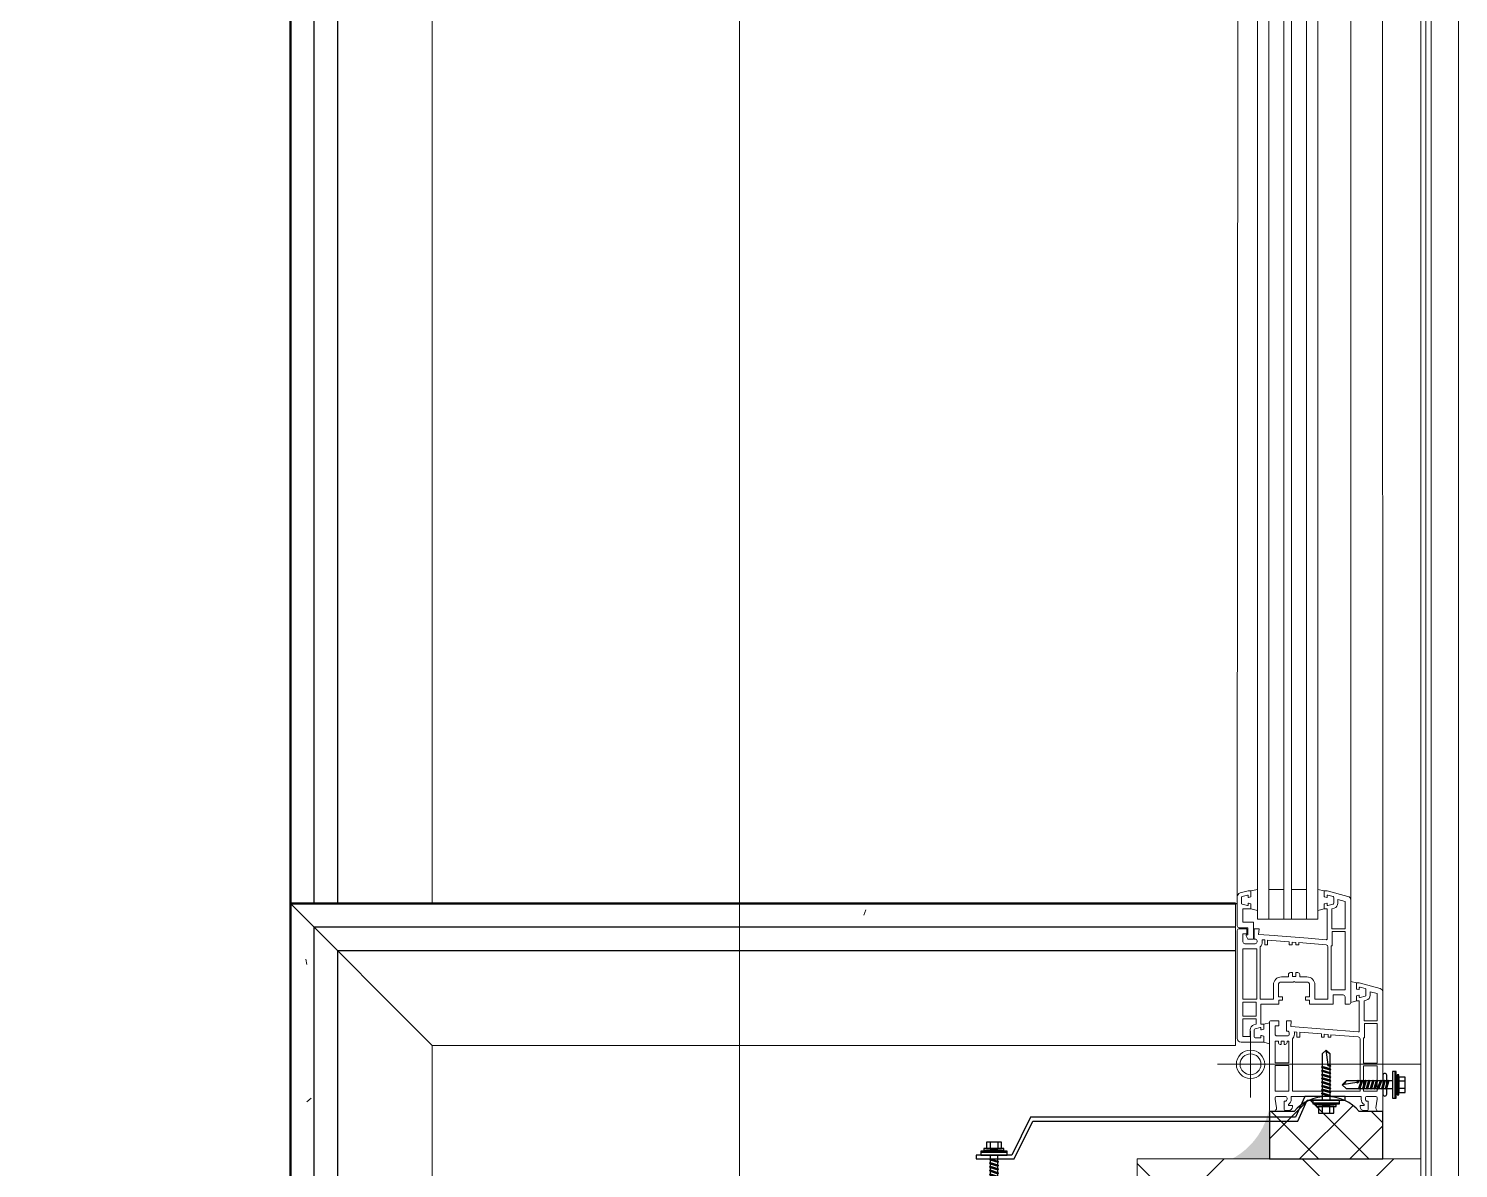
# Model space of a CAD drawing. Header units: metres. Extents: x -7665 to -5405, y -4871 to -3608.
# Drawn here: x -5483.862 to -5483.106, y -4859.287 to -4858.684 of the extents above; entities that cross this region are included whole.
import ezdxf

# ---------------------------------------------------------------- set-up
doc = ezdxf.new("R2010")
doc.units = ezdxf.units.M
doc.linetypes.add('Xref_level ST-8$0$DASHDOT', pattern=[25.4, 12.7, -6.35, 0, -6.35])
doc.layers.add('_5-1_Площадь помещений', color=2, linetype='Continuous', lineweight=30, plot=False)
for name, color, linetype in [('A-Wall', 113, 'Continuous'), ('A-WALL-PATT', 181, 'Continuous'), ('HAUPTPROFIL', 7, 'Continuous'), ('S-METL', 7, 'Continuous'), ('Стены ГКЛ (графика)', 7, 'Continuous')]:
    doc.layers.add(name, color=color, linetype=linetype)
for name, color, linetype, lineweight in [('S-WALL-PATT', 7, 'Continuous', 0), ('Выноски', 7, 'Continuous', 15), ('Обобщенные модели', 7, 'Continuous', 18), ('ОСИ', 250, 'Xref_level ST-8$0$DASHDOT', 5), ('Цоколь', 252, 'Continuous', 18)]:
    doc.layers.add(name, color=color, linetype=linetype, lineweight=lineweight)
doc.layers.add('ГКЛ (контур)', color=255, linetype='Continuous', plot=False)
doc.layers.add('ГКЛ Откосы (контур)', color=7, linetype='Continuous', plot=False)
doc.layers.add('Окна', color=7, linetype='Continuous', lineweight=9, true_color=0x0080c0)
pattern_1 = [(0, (12, 6), (3, 300), [3, -300]), (10, (108, 12), (-49.14003004104248, 295.9632704366632), [2.999999999999999, -299.9999999999998]), (20, (54, 78), (-99.78696513534288, 282.9338466657496), [3, -300]), (29.99999999999999, (120, 126), (-147.4019237886467, 261.3076211353316), [3, -300]), (40, (42.00000000000001, 144), (-190.5381495766049, 231.741695764753), [2.999999999999999, -299.9999999999998]), (49.99999999999999, (66, 216), (-227.8849701066338, 195.1344162353187), [3, -300]), (59.99999999999999, (24, 270), (-258.3076211353316, 152.5980762113534), [3, -300]), (70, (120, 264), (-280.8817258057955, 105.4251208600584), [2.999999999999999, -299.9999999999998]), (80, (192, 276), (-294.9213813706616, 55.04887655911575), [2.999999999999999, -299.9999999999998]), (90, (228, 204), (-300, 3.000000000000018), [3, -300]), (99.99999999999997, (288, 198), (-295.9632704366632, -49.14003004104247), [3, -299.9999999999999]), (110, (288, 90), (-282.9338466657496, -99.78696513534288), [3, -300]), (120, (234, 54), (-261.3076211353316, -147.4019237886466), [2.999999999999999, -299.9999999999998]), (130, (150, 72), (-231.741695764753, -190.5381495766049), [3, -300]), (140, (204, 126), (-195.1344162353188, -227.8849701066338), [3, -300]), (150, (150, 180), (-152.5980762113533, -258.3076211353316), [3, -300]), (160.0000000000001, (276, 12), (-105.4251208600585, -280.8817258057954), [3, -300])]

# ---------------------------------------------------------------- blocks, each defined once
blk = doc.blocks.new('*U57')
at = {"layer": 'S-WALL-PATT', "lineweight": 0, "true_color": 0x636466}
h = blk.add_hatch(dxfattribs=at)
h.set_pattern_fill('ANSI37', color=251, scale=20)
h.set_pattern_definition([(45, (0, 0), (-44.90128060534577, 44.90128060534577), []), (135, (0, 0), (-44.90128060534577, -44.90128060534576), [])])
h.paths.add_polyline_path([(-150, 0), (0, 1.4210854715202e-14), (0, 590), (-150, 590)])
at = {"color": 0}
blk.add_lwpolyline([(-150, 0), (0, 0), (0, 590), (-150, 590)], close=True, dxfattribs=at)
blk = doc.blocks.new('29-4.8-drill')
at = {"color": 0, "ltscale": 100}
for p, q in [((-6.80000000000291, 4), (-3.400000000001455, 4)), ((-6.80000000000291, -4), (-6.80000000000291, 4)), ((-6.80000000000291, 2), (-3.400000000001455, 2)), ((-3.400000000001455, 5.25), (-2.5, 5.25)), ((-3.400000000001455, -5.25), (-3.400000000001455, 5.25)), ((-3.400000000001455, 4), (-3.400000000001455, -4)), ((-2.5, 5.25), (-2.5, -5.25)), ((-2.5, -2.049999999995634), (-2.5, 2.05000000000291)), ((-2.5, 2.05000000000291), (-2, 2.05000000000291)), ((-2, 7), (-1.5, 7)), ((-2, -7), (-2, 7)), ((-1.5, 7), (-1.5, -7)), ((-1.5, 7), (0, 7)), ((-1.5, -7), (-1.5, 7)), ((0, 7), (0, -7)), ((0, 2.049999999995634), (1.863843876330066, 2.05000000000291)), ((2.21384387632861, 2.400000000001455), (1.863843876330066, 2.05000000000291)), ((1.863843876330066, 2.05000000000291), (3.150000000037835, -2.049999999995634)), ((2.213843876321334, 2.400000000001455), (3.5, -2.400000000001455)), ((2.213843876314058, 2.400000000001455), (2.563843876312603, 2.05000000000291)), ((2.563843876312603, 2.05000000000291), (3.863843876330066, 2.05000000000291)), ((2.563843876312603, 2.05000000000291), (3.850000000013097, -2.049999999988358)), ((4.21384387632861, 2.400000000001455), (3.863843876330066, 2.05000000000291)), ((3.863843876330066, 2.05000000000291), (5.150000000037835, -2.049999999995634)), ((4.213843876321334, 2.400000000001455), (5.5, -2.400000000001455)), ((4.213843876314058, 2.400000000001455), (4.563843876312603, 2.05000000000291)), ((4.563843876312603, 2.05000000000291), (5.863843876330066, 2.05000000000291)), ((4.563843876312603, 2.05000000000291), (5.850000000013097, -2.049999999988358)), ((6.21384387632861, 2.400000000001455), (5.863843876330066, 2.05000000000291)), ((5.863843876330066, 2.05000000000291), (7.150000000037835, -2.049999999995634)), ((6.213843876321334, 2.400000000001455), (7.5, -2.400000000001455)), ((6.213843876314058, 2.400000000001455), (6.563843876312603, 2.05000000000291)), ((6.563843876312603, 2.05000000000291), (7.863843876330066, 2.05000000000291)), ((6.563843876312603, 2.05000000000291), (7.850000000013097, -2.049999999988358)), ((8.21384387632861, 2.400000000001455), (7.863843876330066, 2.05000000000291)), ((7.863843876330066, 2.05000000000291), (9.150000000037835, -2.049999999995634)), ((8.213843876321334, 2.400000000001455), (9.5, -2.400000000001455)), ((8.213843876314058, 2.400000000001455), (8.563843876312603, 2.05000000000291)), ((8.563843876312603, 2.05000000000291), (9.863843876330066, 2.05000000000291)), ((8.563843876312603, 2.05000000000291), (9.850000000013097, -2.049999999988358)), ((10.21384387632861, 2.400000000001455), (9.863843876330066, 2.05000000000291)), ((9.863843876330066, 2.05000000000291), (11.15000000003783, -2.049999999995634)), ((10.21384387632133, 2.400000000001455), (11.5, -2.400000000001455)), ((10.21384387631406, 2.400000000001455), (10.5638438763126, 2.05000000000291)), ((10.5638438763126, 2.05000000000291), (11.86384387633007, 2.05000000000291)), ((10.5638438763126, 2.05000000000291), (11.8500000000131, -2.049999999988358)), ((12.21384387632861, 2.400000000001455), (11.86384387633007, 2.05000000000291)), ((11.86384387633007, 2.05000000000291), (13.15000000003783, -2.049999999995634)), ((12.21384387632133, 2.400000000001455), (13.5, -2.400000000001455)), ((12.21384387631406, 2.400000000001455), (12.5638438763126, 2.05000000000291)), ((12.5638438763126, 2.05000000000291), (13.86384387633007, 2.05000000000291)), ((12.5638438763126, 2.05000000000291), (13.8500000000131, -2.049999999988358)), ((14.21384387632861, 2.400000000001455), (13.86384387633007, 2.05000000000291)), ((13.86384387633007, 2.05000000000291), (15.15000000003783, -2.049999999995634)), ((14.21384387632133, 2.400000000001455), (15.5, -2.400000000001455)), ((14.21384387631406, 2.400000000001455), (14.5638438763126, 2.05000000000291)), ((14.5638438763126, 2.05000000000291), (15.86384387633007, 2.05000000000291)), ((14.5638438763126, 2.05000000000291), (15.8500000000131, -2.049999999988358)), ((16.21384387632861, 2.400000000001455), (15.86384387633007, 2.05000000000291)), ((15.86384387633007, 2.05000000000291), (17.15000000003783, -2.049999999995634)), ((16.21384387632133, 2.400000000001455), (17.5, -2.400000000001455)), ((16.21384387631406, 2.400000000001455), (16.5638438763126, 2.05000000000291)), ((16.5638438763126, 2.05000000000291), (17.86384387633007, 2.05000000000291)), ((16.5638438763126, 2.05000000000291), (17.8500000000131, -2.049999999988358)), ((18.21384387632861, 2.400000000001455), (17.86384387633007, 2.05000000000291)), ((17.86384387633007, 2.05000000000291), (18.15347677590034, 1.126710154894681)), ((18.50347677589161, 0.7767101549034123), (18.15347677589307, 1.126710154901957)), ((18.21384387632133, 2.400000000001455), (18.61809201786673, 0.8913253968930803)), ((18.21384387631406, 2.400000000001455), (18.5638438763126, 2.05000000000291)), ((18.50347677587706, 0.7767101549034123), (18.85347677587561, 1.126710154901957)), ((18.5638438763126, 2.05000000000291), (24.44999999998254, 2.05000000000291)), ((18.5638438763126, 2.05000000000291), (18.85347677588288, 1.126710154909233)), ((18.85347677587561, 1.126710154901957), (26.50000000000728, 0)), ((26.49999999999272, 0), (24.44999999998254, 2.05000000000291)), ((24.44999999998254, 2.05000000000291), (25.51833517263003, 0.1446476650016848)), ((-6.80000000000291, -2), (-3.400000000001455, -2)), ((-3.400000000001455, -4), (-6.80000000000291, -4)), ((-2.5, -5.25), (-3.400000000001455, -5.25)), ((-2, -2.049999999995634), (-2.5, -2.049999999995634)), ((-1.5, -7), (-2, -7)), ((0, -7), (-1.5, -7)), ((3.150000000037835, -2.049999999995634), (0, -2.049999999995634)), ((3.500000000029104, -2.399999999986903), (3.150000000030559, -2.049999999988358)), ((3.500000000014552, -2.399999999986903), (3.850000000013097, -2.049999999988358)), ((5.150000000037835, -2.049999999995634), (3.850000000005821, -2.049999999995634)), ((5.500000000029104, -2.399999999986903), (5.150000000030559, -2.049999999988358)), ((5.500000000014552, -2.399999999986903), (5.850000000013097, -2.049999999988358)), ((7.150000000037835, -2.049999999995634), (5.850000000005821, -2.049999999995634)), ((7.500000000029104, -2.399999999986903), (7.150000000030559, -2.049999999988358)), ((7.500000000014552, -2.399999999986903), (7.850000000013097, -2.049999999988358)), ((9.150000000037835, -2.049999999995634), (7.850000000005821, -2.049999999995634)), ((9.500000000029104, -2.399999999986903), (9.150000000030559, -2.049999999988358)), ((9.500000000014552, -2.399999999986903), (9.850000000013097, -2.049999999988358)), ((11.15000000003783, -2.049999999995634), (9.85000000000582, -2.049999999995634)), ((11.5000000000291, -2.399999999986903), (11.15000000003056, -2.049999999988358)), ((11.50000000001455, -2.399999999986903), (11.8500000000131, -2.049999999988358)), ((13.15000000003783, -2.049999999995634), (11.85000000000582, -2.049999999995634)), ((13.5000000000291, -2.399999999986903), (13.15000000003056, -2.049999999988358)), ((13.50000000001455, -2.399999999986903), (13.8500000000131, -2.049999999988358)), ((15.15000000003783, -2.049999999995634), (13.85000000000582, -2.049999999995634)), ((15.5000000000291, -2.399999999986903), (15.15000000003056, -2.049999999988358)), ((15.50000000001455, -2.399999999986903), (15.8500000000131, -2.049999999988358)), ((17.15000000003783, -2.049999999995634), (15.85000000000582, -2.049999999995634)), ((17.5000000000291, -2.399999999986903), (17.15000000003056, -2.049999999988358)), ((17.50000000001455, -2.399999999986903), (17.8500000000131, -2.049999999988358)), ((24.45000000000437, -2.049999999995634), (17.85000000000582, -2.049999999995634)), ((26.49999999999272, -1.455191522836685e-11), (24.45000000000437, -2.049999999995634))]:
    blk.add_line(p, q, dxfattribs=at)
blk = doc.blocks.new('ОК-1 1200 (ширина проема)')
at = {"layer": 'S-WALL-PATT'}
h = blk.add_hatch(color=256, dxfattribs=at)
h.dxf.hatch_style = 1
edge = h.paths.add_edge_path()
edge.add_line((26.92626154562458, 80.06620094308164), (-0.07365711638703942, 79.99990957684349))
edge.add_line((-0.07365711638703942, 79.99990957684349), (-0.1227618320845068, 99.99984929489437))
edge.add_arc((33.90479506412521, 117.8546932521276), 38.42746519164958, 207.6867685729132, 259.5368703586441)
h = blk.add_hatch(dxfattribs=at)
h.set_pattern_fill('ANSI37', color=256, scale=150)
h.set_pattern_definition([(45, (-17085, -9191.362745019025), (-13.25825214724777, 13.25825214724777), []), (135, (-17085, -9191.362745019025), (-13.25825214724777, -13.25825214724776), [])])
edge = h.paths.add_edge_path()
edge.add_line((25, 80), (0, 80))
edge.add_line((0, 80), (0, 20))
edge.add_line((0, 20), (25, 20))
edge.add_line((25, 20), (25, 32.5))
edge.add_arc((10.40234374300053, 49.75), 22.59765625452153, 310.2392662951838, 409.7607337048162)
edge.add_line((25, 67), (25, 80))
at = {"linetype": 'ByBlock', "ltscale": 500}
for p, q in [((50, 107.5), (50, 72.5)), ((49.99999999767169, 100), (49.99999999767169, 0)), ((138.6341880499385, 97), (1060.148289091885, 96.58670668082777)), ((67.5, 90), (32.5, 90)), ((1063.187866458204, 37.00000000023283), (136.8121335413307, 37)), ((88.11598111875355, 20), (1110.666496023536, 20.41329331940506))]:
    blk.add_line(p, q, dxfattribs=at)
for p, q in [((133.9563746750355, 91.67764571355656), (134.6937075653113, 94.42940952256322)), ((131.3923048456199, 86.39999999990687), (132.1961524225771, 89.79999999993015)), ((141.6961524225771, 89.79999999993015), (142.5, 86.39999999990687)), ((61.69615242257714, 83), (60.89230484561995, 80)), ((71.19615242257714, 83), (72, 80)), ((131.3923048456199, 54.39999999990687), (132.1961524225771, 51)), ((141.6961524225771, 51), (142.5, 54.39999999990687)), ((82.69615242257714, 37), (83.5, 34)), ((93, 34), (93.80384757742286, 37))]:
    blk.add_line(p, q)
for points in [[(115.1961524225771, 86.5, 0.414213562373095), (116.1961524225771, 87.5), (116.1961524225771, 88), (121.6961524225771, 88), (121.6961524225771, 85.5), (118.6961524225771, 85.76246599049773), (118.0301419054158, 77.29999999993015), (117.8884788332507, 75.5), (116.6292515238747, 59.5), (116.4875884517096, 57.69999999995343), (115.8833840498701, 50.03931330773048, 0.4374590208799145), (116.3818361177109, 49.5), (132.1961524225771, 49.5), (132.1961524225771, 51), (134.701408311259, 51, -0.3394542588645138), (134.8945934763178, 50.85176380898338), (135.1893375879154, 49.75176380900666, -0.4931454260322198), (134.9961524228565, 49.5), (134.2461524228565, 49.5, 0.4931454260300356), (133.9563746750355, 49.12235428649001), (134.6937075653113, 46.37059047736693, 0.3394542588645137), (135.1766704781912, 46), (138.2156343669631, 46, 0.3394542588625544), (138.6985972803086, 46.37059047736693), (139.4359301705845, 49.12235428649001, 0.4931454260300355), (139.1461524227634, 49.5), (138.3961524227634, 49.5, -0.4931454260322199), (138.2029672577046, 49.75176380900666), (138.4977113693021, 50.85176380898338, -0.3394542588645137), (138.6908965343609, 51), (141.6961524225771, 51), (141.6961524225771, 49.5), (138.7439851937816, 38.48236190970056, -0.3394542588625544), (136.8121335413307, 37), (82.69615242257714, 37, -0.414213562373095), (81.69615242257714, 38), (81.69615242257714, 40), (85.69615242257714, 40, 0.414213562373095), (86.69615242257714, 41), (86.69615242257714, 46.39999999990687), (81.69615242257714, 46.39999999990687), (81.69615242257714, 58.89999999990687), (83.89615242276341, 58.89999999990687), (83.89615242276341, 60.89999999990687), (85.69615242257714, 60.89999999990687), (85.69615242257714, 58.75), (91.99615242285654, 58.75, 0.414213562373095), (93.49615242285654, 60.25), (93.49615242285654, 66.48038475774229), (93.79615242267027, 67), (93.49615242285654, 67.51961524225771), (93.49615242285654, 73.75, 0.414213562373095), (91.99615242285654, 75.25), (85.69615242257714, 75.25), (85.69615242257714, 73.09999999997672), (83.89615242276341, 73.09999999997672), (83.89615242276341, 75.09999999997672), (81.69615242257714, 75.09999999997672), (81.69615242257714, 84.5), (71.19615242257714, 84.5), (71.19615242257714, 83), (71.19615242257714, 83), (68.69089653436095, 83, -0.3394542588625543), (68.49771136930212, 83.1482361909002), (68.20296725770459, 84.24823619099334, -0.4931454260322199), (68.39615242276341, 84.5), (69.14615242276341, 84.5, 0.4931454260300355), (69.43593017058447, 84.87764571350999), (68.6985972803086, 87.62940952251665, 0.3394542588645138), (68.21563436696306, 88), (64.45637467503548, 88, 0.414213562373095), (63.95637467503548, 87.5), (63.95637467503548, 84.87764571350999, 0.4931454260300356), (64.24615242285654, 84.5), (64.99615242285654, 84.5, -0.4931454260322198), (65.18933758791536, 84.24823619099334), (64.89459347631782, 83.1482361909002, -0.3394542588625544), (64.701408311259, 83), (61.69615242257714, 83), (61.69615242257714, 95, -0.414213562373095), (63.69615242257714, 97), (120.6961524225771, 97, -0.414213562373095), (121.6961524225771, 96), (121.6961524225771, 92), (118.9961524228565, 92), (118.9961524228565, 94), (114.6961524225771, 94, 0.414213562373095), (113.6961524225771, 93), (113.6961524225771, 87.5, 0.414213562373095), (114.6961524225771, 86.5)], [(64.69615242257714, 90.19999999995343), (64.69615242257714, 94), (73.99615242285654, 94), (73.99615242285654, 87), (71.14485465036705, 87), (70.82363409828395, 88.19881142175291, 0.3394542588625544), (68.21563436696306, 90.19999999995343)], [(60.5, 73.79999999993015), (62.3000000002794, 73.79999999993015), (62.3000000002794, 72.19999999995343), (60.5, 72.19999999995343), (60.5, 71.69999999995343, 0.414213562373095), (61.5, 70.69999999995343), (62.3000000002794, 70.69999999995343), (62.3000000002794, 69.69999999995343), (50.75, 69.69999999995343), (50.75, 77), (62.3000000002794, 77), (62.3000000002794, 75.29999999993015), (61.5, 75.29999999993015, 0.414213562373095), (60.5, 74.29999999993015)], [(137.0630134847015, 43.79999999993015), (136.0448065535165, 40), (121.6961524225771, 40), (121.6961524225771, 47), (132.2474501952529, 47), (132.568670747336, 45.80118857813068, 0.3394542588625543), (135.1766704781912, 43.79999999993015)], [(88.36686106212437, 26.79999999993015), (87.3486541309394, 23), (73, 23), (73, 30), (83.55129777221009, 30), (83.87251832475886, 28.80118857813068, 0.3394542588625543), (86.48051805561408, 26.79999999993015)]]:
    blk.add_lwpolyline(points, format="xyb", close=True)
for points in [[(82.89615242276341, 87), (75.49615242285654, 87), (75.49615242285654, 94), (82.89615242276341, 94)], [(110.9961524228565, 94), (84.39615242276341, 94), (84.39615242276341, 86.69999999995343), (110.9961524228565, 86.69999999995343)], [(49.39999999757856, 69.69999999995343), (49.39999999757856, 77), (35.6999999973923, 77), (35.6999999973923, 69.69999999995343)], [(112.5917549533769, 46.79999999993015), (112.6201072251424, 47.29999999993015), (89.39615242276341, 47.29999999993015), (89.39615242276341, 40), (120.1961524225771, 40), (120.1961524225771, 46.79999999993015)], [(35.6999999973923, 23), (35.6999999973923, 30.29999999993015), (49.24999999767169, 30.29999999993015), (49.24999999767169, 23)], [(63.89560253079981, 29.79999999993015), (63.92395480256528, 30.29999999993015), (50.60000000009313, 30.29999999993015), (50.60000000009313, 23), (71.5, 23), (71.5, 29.79999999993015)]]:
    blk.add_lwpolyline(points, close=True)
for points in [[(118.4961524228565, 91.5), (118.4961524228565, 91.5), (122.1961524225771, 91.5), (122.1961524225771, 96, -0.414213562373095), (123.1961524225771, 97), (138.6341880499385, 97, -0.3394542588621176), (140.5660397023894, 95.51763809018303), (141.6961524225771, 91.29999999993015), (141.6961524225771, 89.79999999993015), (138.6908965343609, 89.79999999993015, -0.3394542588645137), (138.4977113693021, 89.94823619094677), (138.2029672577046, 91.04823619092349, -0.4931454260322199), (138.3961524227634, 91.29999999993015), (139.1461524227634, 91.29999999993015, 0.4931454260300355), (139.4359301705845, 91.67764571355656), (138.6985972803086, 94.42940952256322, 0.3394542588625544), (138.2156343669631, 94.79999999993015), (135.1766704781912, 94.79999999993015, 0.3394542588645137), (134.6937075653113, 94.42940952256322), (133.9563746750355, 91.67764571355656, 0.4931454260300356), (134.2461524228565, 91.29999999993015), (134.9961524228565, 91.29999999993015, -0.4931454260322198), (135.1893375879154, 91.04823619092349), (134.8945934763178, 89.94823619094677, -0.3394542588645138), (134.701408311259, 89.79999999993015), (132.1961524225771, 89.79999999993015), (132.1961524225771, 94), (125.1961524225771, 94), (125.1961524225771, 88.5), (116.1961524225771, 88.5), (116.1961524225771, 91.5), (117.9366619782522, 92.25674328487366, -0.5401261357429529), (118.4961524228565, 91.88991526246537), (118.4961524228565, 91.5)], [(114.7079975432716, 69.50001371314283), (115.61288680695, 81.00001371314283), (113.1962303095497, 81.00001371314283), (113.1962303095497, 82.50001371314283), (115.7309937556274, 82.50001371314283), (115.8377657178789, 83.85605538194068, -0.04360011146312175), (115.1961524225771, 83.79999999993015), (114.6961524225771, 83.79999999993015, -0.2005265521094505), (112.0636631064117, 84.89999999990687), (84.39615242276341, 84.89999999990687), (84.39615242276341, 77.89999999990687), (91.99615242285654, 77.89999999990687, -0.414213562373095), (96.19615242257714, 73.69999999995343), (96.19615242257714, 69.94999999995343), (97.49615242285654, 69.94999999995343, -0.414213562373095), (98.49615242285654, 68.94999999995343), (98.49615242285654, 67.84999999997672), (96.49615242285654, 67.84999999997672), (96.49615242285654, 67), (96.49615242285654, 66.04999999993015), (98.49615242285654, 66.04999999993015), (98.49615242285654, 64.94999999995343, -0.414213562373095), (97.49615242285654, 63.94999999995343), (96.19615242257714, 63.94999999995343), (96.19615242257714, 60.19999999995343, -0.414213562373095), (91.99615242285654, 56), (84.39615242276341, 56), (84.39615242276341, 49.09999999997672), (112.1780143454671, 49.09999999997672, 0.3913924554634349), (113.174931678921, 50.0215409041848), (114.3144111218862, 64.5), (113.1961524225771, 64.5), (113.1961524225771, 66), (114.4324636822566, 66), (114.5898670959286, 68), (113.1961524225771, 68), (113.1961524225771, 69.5), (114.7079196562991, 69.5)], [(49.99999999767169, 80), (25.49999999767169, 80, 0.414213562373095), (24.99999999767169, 79.5), (24.99999999767169, 78.19999999995343, 0.414213562373095), (26.99999999767169, 76.19999999995343), (31.49999999767169, 77), (32.29999999748543, 77, -0.414213562373095), (32.99999999767169, 76.29999999993015), (32.99999999767169, 76.29999999993015), (32.99999999767169, 76.29999999993015), (32.99999999767169, 71.69999999995343, -0.4142135623730952), (31.99999999767169, 70.69999999995343), (31.49999999767169, 70.69999999995343, -0.4142135623730952), (30.49999999767169, 71.69999999995343), (30.49999999767169, 72.19999999995343), (25.99999999767169, 72.19999999995343, 0.4142135623730949), (25.49999999767169, 71.69999999995343), (25.49999999767169, 69.89999999990687, 0.414213562373095), (27.49999999767169, 67.89999999990687), (28.1999999973923, 67.89999999990687), (28.1999999973923, 70), (28.78891165507957, 70, 0.2581988897520702), (31.49999999767169, 68.5), (32.79999999748543, 68.5, -0.4142135623730958), (32.99999999767169, 68.29999999993015), (32.99999999767169, 31.69999999995343, -0.4142135623730952), (32.79999999748543, 31.5), (31.49999999767169, 31.5, 0.2581988897461024), (28.78891165507957, 30), (28.1999999973923, 30), (28.1999999973923, 32.09999999997672), (27.49999999767169, 32.09999999997672, 0.4142135623730949), (25.49999999767169, 30.09999999997672), (25.49999999767169, 28.29999999993015, 0.414213562373095), (25.99999999767169, 27.79999999993015), (30.49999999767169, 27.79999999993015), (30.49999999767169, 28.29999999993015, -0.4142135623730958), (31.49999999767169, 29.29999999993015), (31.99999999767169, 29.29999999993015, -0.4142135623730958), (32.99999999767169, 28.29999999993015), (32.99999999767169, 23.79999999993015, -0.3757351161027458), (32.29999999748543, 23), (31.49999999767169, 23), (26.99999999767169, 23.79999999993015, 0.4142135623688329), (24.99999999767169, 21.79999999993015), (24.99999999767169, 20.5)], [(50, 80), (72, 80, -0.414213562373095), (73, 79), (73, 75), (70.3000000002794, 75), (70.3000000002794, 77), (66, 77, 0.414213562373095), (65, 76), (65, 70.5, 0.414213562373095), (66, 69.5), (66.5, 69.5, 0.414213562373095), (67.5, 70.5), (67.5, 71), (73, 71), (73, 68.5), (70, 68.76246599049773), (67.18723162729293, 33.03931330773048, 0.4374590208799145), (67.68568369513378, 32.5), (83.5, 32.5), (83.5, 34), (86.0052558882162, 34, -0.3394542588645138), (86.19844105374068, 33.85176380898338), (86.49318516533822, 32.75176380900666, -0.4931454260322198), (86.3000000002794, 32.5), (85.5500000002794, 32.5, 0.4931454260300356), (85.26022225199267, 32.12235428649001), (85.9975551427342, 29.37059047736693, 0.3394542588625543), (86.48051805561408, 29), (89.51948194438592, 29, 0.3394542588625544), (90.00244485773146, 29.37059047736693), (90.73977774800733, 32.12235428649001, 0.4931454260322198), (90.45000000018626, 32.5), (89.70000000018626, 32.5, -0.4931454260300356), (89.50681483466178, 32.75176380900666), (89.80155894625932, 33.85176380898338, -0.3394542588645137), (89.9947441117838, 34), (93, 34), (93, 32.5), (90.04783277120441, 21.48236190970056, -0.3394542588625544), (88.11598111875355, 20), (50, 20)], [(50, 67.89999999990687), (63.36751068383455, 67.89999999990687, 0.2005265521094505), (66, 66.79999999993015), (66.5, 66.79999999993015, 0.04359475772420548), (67.14153540832922, 66.85604166868143), (67.0347634460777, 65.5), (64.39999999990687, 65.5), (64.39999999990687, 64), (66.91665649740025, 64), (66.01176723372191, 52.5), (64.39999999990687, 52.5), (64.39999999990687, 51), (65.8937146733515, 51), (65.7363112596795, 49), (64.39999999990687, 49), (64.39999999990687, 47.5), (65.61825869930908, 47.5), (64.47877925634384, 33.0215409041848, -0.3913924554634349), (63.48186192242429, 32.09999999997672), (50, 32.09999999997672)], [(25.49999999767169, 20, -0.4142135623730951), (24.99999999767169, 20.5, 0.414213562373095), (25.49999999767169, 20), (49.99999999767169, 20)]]:
    blk.add_lwpolyline(points, format="xyb")
for points in [[(126.6961524225771, 80.40000000002328), (126.6961524225771, 86.40000000002328), (1073.303847576957, 86.39999999990687), (1073.303847576957, 80.39999999990687)], [(126.6961524225771, 72.39999999990687), (126.6961524225771, 80.39999999990687), (142.5, 80.39999999990687), (142.5, 72.39999999990687)], [(126.6961524225771, 68.39999999979045), (126.6961524225771, 72.39999999979045), (1073.303847576957, 72.39999999990687), (1073.303847576957, 68.39999999990687)], [(126.6961524225771, 60.39999999990687), (126.6961524225771, 68.39999999990687), (142.5, 68.39999999990687), (142.5, 60.39999999990687)], [(126.6961524225771, 54.4000000001397), (126.6961524225771, 60.4000000001397), (1073.303847576957, 60.39999999990687), (1073.303847576957, 54.39999999990687)]]:
    blk.add_lwpolyline(points, close=True, dxfattribs=at)
blk.add_lwpolyline([(49.99999999767169, 67.89999999990687), (35.6999999973923, 67.89999999990687), (35.6999999973923, 32.09999999997672), (49.99999999767169, 32.09999999997672)])
for radius in [7.5, 5.5]:
    blk.add_circle((50, 90), radius, dxfattribs=at)
at = {"layer": 'A-WALL-PATT'}
for points in [[(25, 80), (0, 80), (0, 20), (25, 20), (25, 32.5, 0.46376811579838), (25, 67)], [(34.15376760205254, 17.99991605826654), (44.15376760205254, 17.99991605826654, 0.9999999999999999), (44.15376760205254, 19.99991514813155), (34.15376760205254, 19.99991514813155, 0.9999999999999999)]]:
    blk.add_lwpolyline(points, format="xyb", close=True, dxfattribs=at)
at = {"layer": 'HAUPTPROFIL'}
for p, q in [((141.6961524225771, 89.79999999993015), (141.6961524225771, 89.79999999993015)), ((141.6961524225771, 51), (141.6961524225771, 51))]:
    blk.add_line(p, q, dxfattribs=at)
at = {"layer": 'S-METL'}
blk.add_lwpolyline([(32.99816400045529, 40.03805395809468), (32.99816400045529, 61.32987458119169), (22, 66.29165366245434), (22, 206.2359010169748), (2, 216.2359010169748), (2, 234.9998330394737), (0, 234.9998330394737), (0, 214.9998330394737), (20, 204.9998330394737), (20, 64.99983303947374), (30.99816400045529, 60.03805395809468), (30.99816400045529, 40.03805395809468)], close=True, dxfattribs=at)
at = {"layer": 'S-METL', "xscale": -1}
blk.add_blockref('29-4.8-drill', (2, 225.6178670282243), dxfattribs=at)
for p, rotation in [((30.99816400045529, 50.03805395809468), 180), ((39.15376760205254, 14.99991605826654), 270)]:
    blk.add_blockref('29-4.8-drill', p, dxfattribs=dict(at, rotation=rotation))
blk = doc.blocks.new('*U92')
at = {"layer": 'A-Wall', "linetype": 'Continuous', "lineweight": 18}
h = blk.add_hatch(dxfattribs=at)
h.set_pattern_fill('GENERAL_TEXTURE', color=30, scale=300, style=0, pattern_type=2)
h.set_pattern_definition(pattern_1)
h.paths.add_polyline_path([(12.5, 0), (12.5, -12.5), (530.7155004115775, -12.5), (530.7155004115775, 0)], flags=0)
at = {"layer": 'A-Wall', "color": 30, "linetype": 'Continuous', "lineweight": 50}
blk.add_line((0.8847013400118158, -1.347017690507073), (459.9999595702575, -1.347017690507073), dxfattribs=at)
at = {"layer": 'A-Wall', "color": 11, "linetype": 'Continuous', "lineweight": 25}
for p, q in [((0.8847013400118158, -13.84701769050707), (447.4999595702575, -13.84701769050707)), ((0.8847013400118158, -26.34701769050707), (434.9999595702575, -26.34701769050707))]:
    blk.add_line(p, q, dxfattribs=at)
at = {"layer": 'A-Wall', "color": 8, "linetype": 'Continuous', "lineweight": 0}
blk.add_line((0.8847013400118158, -76.34701769050706), (384.9999595702574, -76.34701769050707), dxfattribs=at)
for points in [[(0.8847013400118158, -1.347017690507073), (0.8847013400118158, -76.34701769050706)], [(384.9999595702575, -76.34701769050707), (459.9999595702575, -1.347017690507073)]]:
    blk.add_lwpolyline(points, dxfattribs=at)
blk = doc.blocks.new('*U97')
at = {"layer": 'A-Wall', "linetype": 'Continuous', "lineweight": 18}
h = blk.add_hatch(dxfattribs=at)
h.set_pattern_fill('GENERAL_TEXTURE', color=30, scale=300, style=0, pattern_type=2)
h.set_pattern_definition(pattern_1)
h.paths.add_polyline_path([(12.5, 0), (12.5, -12.5), (530.7155004115775, -12.5), (530.7155004115775, 0)], flags=0)
at = {"layer": 'A-Wall', "color": 30, "linetype": 'Continuous', "lineweight": 50}
blk.add_line((0.8847013400118158, -1.347017690507073), (500.4490197757441, -1.347017690507073), dxfattribs=at)
at = {"layer": 'A-Wall', "color": 11, "linetype": 'Continuous', "lineweight": 25}
for p, q in [((0.8847013400118158, -13.84701769050707), (487.9490197757441, -13.84701769050707)), ((0.8847013400118158, -26.34701769050707), (475.4490197757441, -26.34701769050707))]:
    blk.add_line(p, q, dxfattribs=at)
at = {"layer": 'A-Wall', "color": 8, "linetype": 'Continuous', "lineweight": 0}
blk.add_line((0.8847013400118158, -76.34701769050706), (425.449019775744, -76.34701769050707), dxfattribs=at)
for points in [[(0.8847013400118158, -1.347017690507073), (0.8847013400118158, -76.34701769050706)], [(425.4490197757441, -76.34701769050707), (500.4490197757441, -1.347017690507073)]]:
    blk.add_lwpolyline(points, dxfattribs=at)
blk = doc.blocks.new('*U98')
at = {"layer": 'A-Wall', "linetype": 'Continuous', "lineweight": 18}
h = blk.add_hatch(dxfattribs=at)
h.set_pattern_fill('GENERAL_TEXTURE', color=30, scale=300, style=0, pattern_type=2)
h.set_pattern_definition(pattern_1)
h.paths.add_polyline_path([(12.5, 0), (12.5, -12.5), (530.7155004115775, -12.5), (530.7155004115775, 0)], flags=0)
at = {"layer": 'A-Wall', "color": 30, "linetype": 'Continuous', "lineweight": 50}
blk.add_line((-420.3850829617405, -1.347017690507073), (567.4999999999017, -1.347017690507073), dxfattribs=at)
at = {"layer": 'A-Wall', "color": 11, "linetype": 'Continuous', "lineweight": 25}
for p, q in [((-420.3850829617405, -13.84701769050707), (567.4999999999017, -13.84701769050707)), ((-420.3850829617405, -26.34701769050707), (567.4999999999017, -26.34701769050707))]:
    blk.add_line(p, q, dxfattribs=at)
at = {"layer": 'A-Wall', "color": 8, "linetype": 'Continuous', "lineweight": 0}
blk.add_line((-420.3850829617405, -76.34701769050707), (567.4999999999017, -76.34701769050707), dxfattribs=at)
blk.add_lwpolyline([(-420.3850829617405, -1.347017690507073), (-420.3850829617405, -76.34701769050707)], dxfattribs=at)
blk = doc.blocks.new('*U183')
at = {"layer": 'Цоколь'}
for p, q in [((7299.999999999978, -9.094947017729282e-13), (0, 0)), ((7302.588190451002, -2.588190451025184), (0, -2.588190451025184)), ((7305.485967929869, -5.485967929891558), (0, -5.485967929892468)), ((7319.868340227321, -19.86834022734274), (-9.094947017729282e-13, -19.86834022734365))]:
    blk.add_line(p, q, dxfattribs=at)

msp = doc.modelspace()

# ---------------------------------------------------------------- linework, layer by layer
at = {"layer": '_5-1_Площадь помещений'}
msp.add_lwpolyline([(-5511.821365646552, -4857.762400349545), (-5483.723814666329, -4857.762400349545), (-5483.723814666329, -4859.606196634222), (-5511.821365646552, -4859.606196634222)], close=True, dxfattribs=at)
at = {"layer": 'ГКЛ (контур)'}
msp.add_lwpolyline([(-5483.723814666329, -4857.762081335562), (-5483.723814666329, -4859.607081335562)], dxfattribs=at)
at = {"layer": 'ГКЛ Откосы (контур)'}
msp.add_lwpolyline([(-5483.723814666329, -4859.147081375992), (-5483.223814666329, -4859.147081375992)], dxfattribs=at)
at = {"layer": 'ОСИ'}
msp.add_line((-5483.486365646552, -4867.205464102768), (-5483.486365646552, -4852.604540654441), dxfattribs=at)

# ---------------------------------------------------------------- block references
at = {"layer": 'Выноски', "xscale": -0.001, "yscale": 0.001, "zscale": 0.001, "rotation": 180}
msp.add_blockref('*U57', (-5483.126365646553, -4859.282081335562), dxfattribs=at)
at = {"layer": 'Обобщенные модели', "xscale": 0.001, "yscale": 0.001, "zscale": 0.001, "rotation": 90.00000000000001}
msp.add_blockref('*U183', (-5483.126365646553, -4860.882081335562), dxfattribs=at)
at = {"layer": 'Окна', "color": 7, "xscale": 0.001, "yscale": 0.001, "zscale": 0.001, "rotation": 90}
msp.add_blockref('ОК-1 1200 (ширина проема)', (-5483.126365646553, -4859.282081335562), dxfattribs=at)
at = {"layer": 'Стены ГКЛ (графика)', "xscale": 0.001, "yscale": 0.001, "zscale": 0.001}
for name, p, rotation in [('*U98', (-5483.725161684019, -4858.72669629303), 90), ('*U92', (-5483.725161684019, -4859.607081335562), 90.00000000000001)]:
    msp.add_blockref(name, p, dxfattribs=dict(at, rotation=rotation))
at = {"layer": 'Стены ГКЛ (графика)', "xscale": -0.001, "yscale": 0.001, "zscale": 0.001}
msp.add_blockref('*U97', (-5483.223365646552, -4859.145734358302), dxfattribs=at)

doc.saveas('drawing.dxf')
